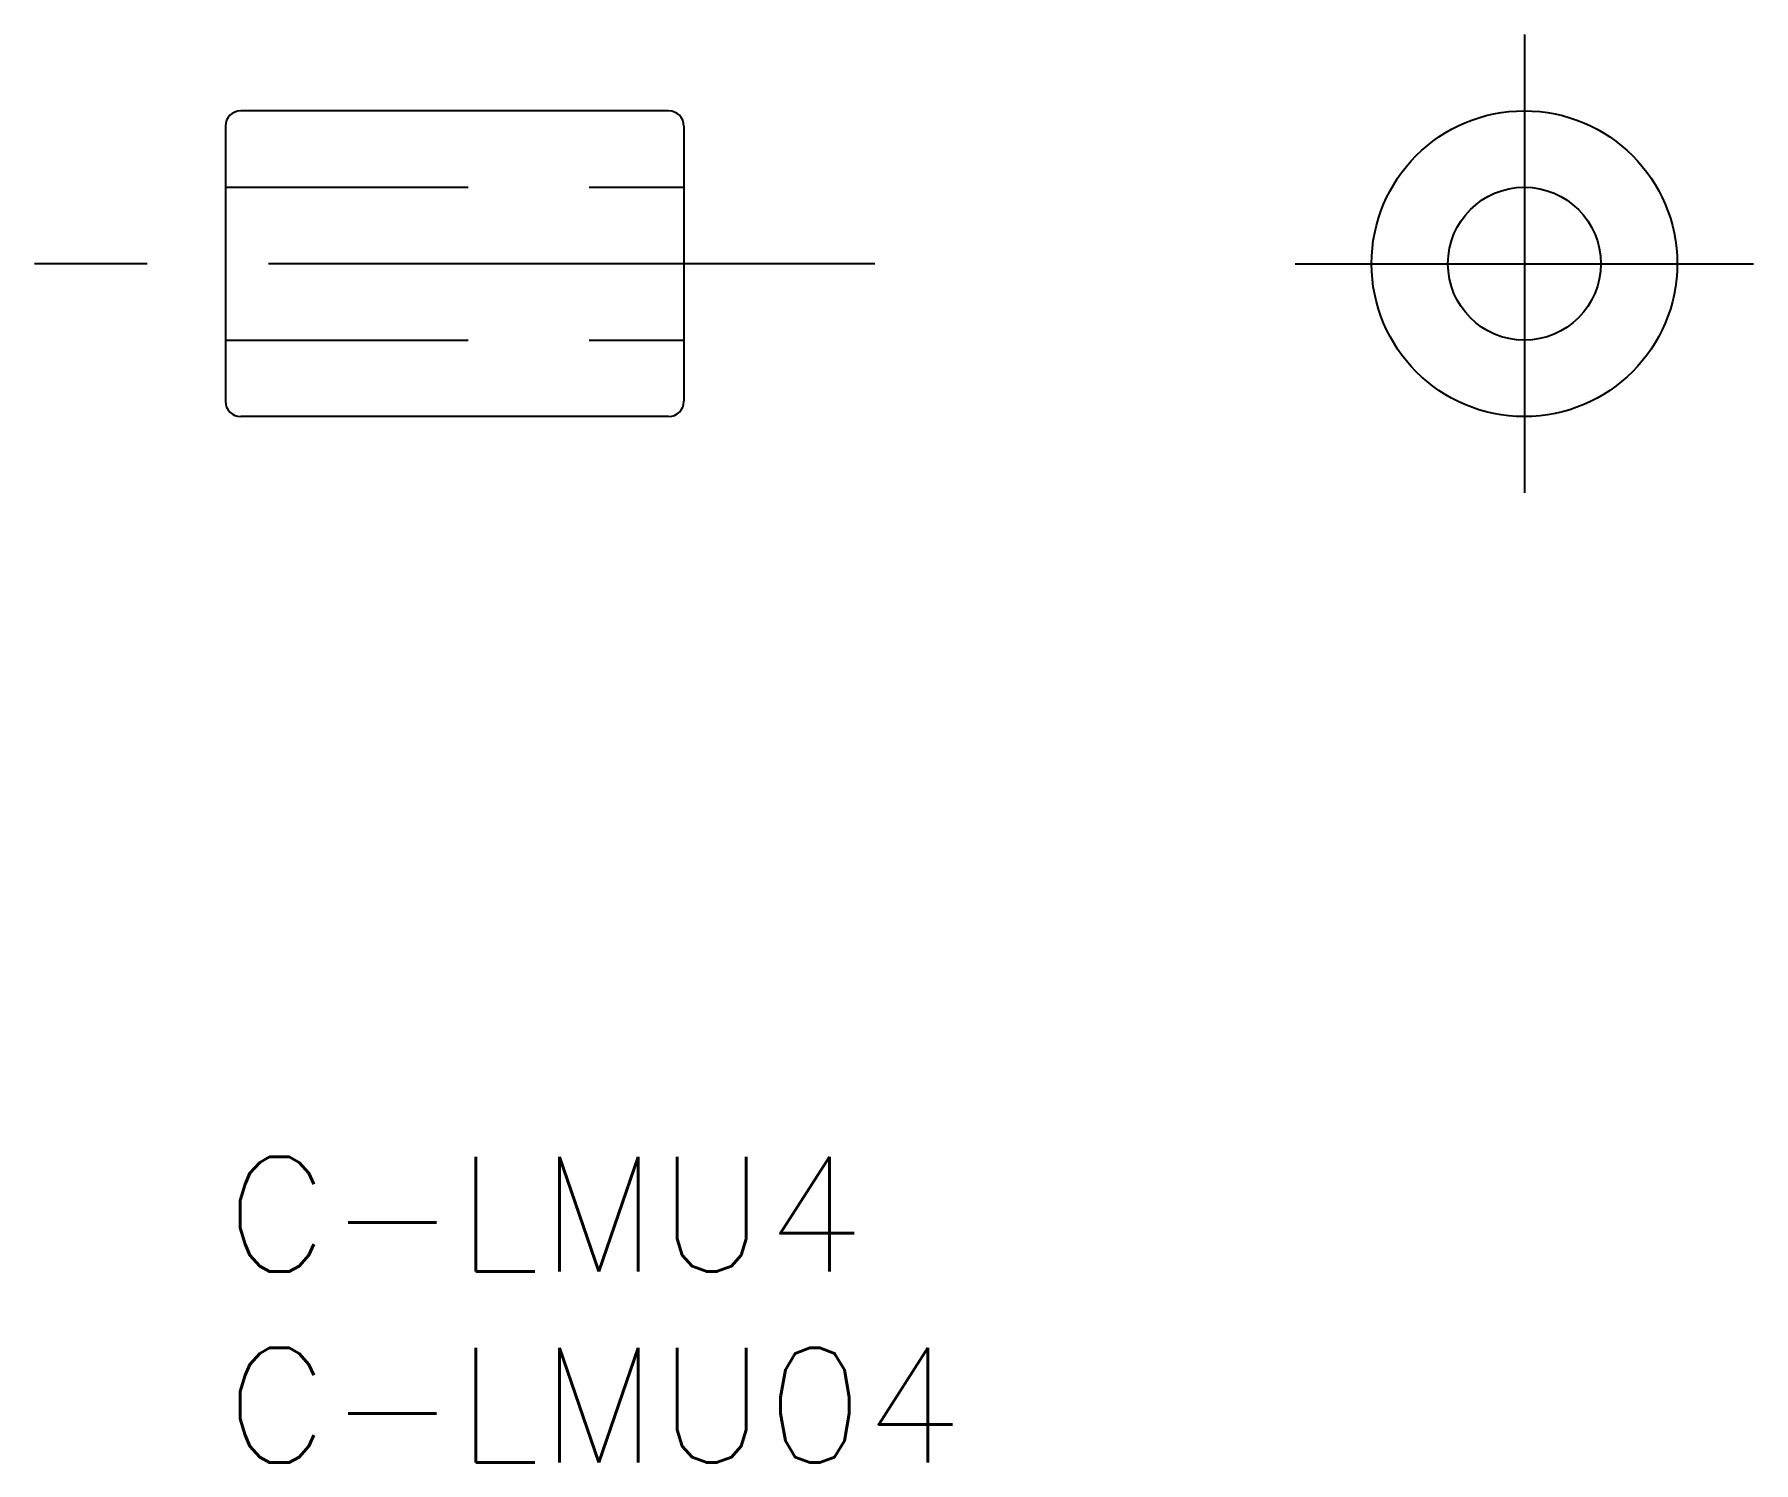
# Model space of a CAD drawing. Extents: x -5 to 40, y -8 to 29.4.
import ezdxf
from ezdxf.enums import TextEntityAlignment as Align

# ---------------------------------------------------------------- set-up
doc = ezdxf.new("R2010")
doc.units = 0
doc.header["$LTSCALE"] = 0.5
doc.linetypes.add('CENTER', pattern=[50.8, 31.75, -6.35, 6.35, -6.35])
doc.linetypes.add('DASHED', pattern=[19.05, 12.7, -6.35])
doc.layers.get('0').update_dxf_attribs({"linetype": 'CONTINUOUS'})
doc.layers.add('CENTER', color=1, linetype='CENTER')
doc.styles.get("Standard").update_dxf_attribs({"font": 'txt.shx', "height": 3, "bigfont": 'bigfont.shx'})

msp = doc.modelspace()

# ---------------------------------------------------------------- linework, layer by layer
at = {"color": 7, "linetype": 'CONTINUOUS'}
for p, q in [((11.6, 27.372), (0.4, 27.372)), ((0, 26.972), (0, 19.772)), ((12, 26.972), (12, 19.772)), ((11.6, 19.372), (0.4, 19.372))]:
    msp.add_line(p, q, dxfattribs=at)
at = {"color": 3, "linetype": 'DASHED'}
for p, q in [((0, 25.372), (12, 25.372)), ((0, 21.372), (12, 21.372))]:
    msp.add_line(p, q, dxfattribs=at)
at = {"color": 7, "linetype": 'CONTINUOUS'}
for radius in [4, 2]:
    msp.add_circle((34, 23.372), radius, dxfattribs=at)
for centre, start, end in [((0.4, 26.972), 90, 180), ((11.6, 26.972), 360, 90), ((0.4, 19.772), 180, 270), ((11.6, 19.772), 270, 360)]:
    msp.add_arc(centre, 0.4, start, end, dxfattribs=at)
at = {"layer": 'CENTER', "color": 1, "linetype": 'CENTER'}
for p, q in [((34, 29.372), (34, 17.372)), ((17, 23.372), (-5, 23.372)), ((28, 23.372), (40, 23.372))]:
    msp.add_line(p, q, dxfattribs=at)

# ---------------------------------------------------------------- texts
at = {"color": 7, "linetype": 'CONTINUOUS'}
for s, p in [('C-LMU4', (0, 0)), ('C-LMU04', (0, -5))]:
    msp.add_text(s, height=3, dxfattribs=at).set_placement(p, align=Align.TOP_LEFT)

doc.saveas('drawing.dxf')
